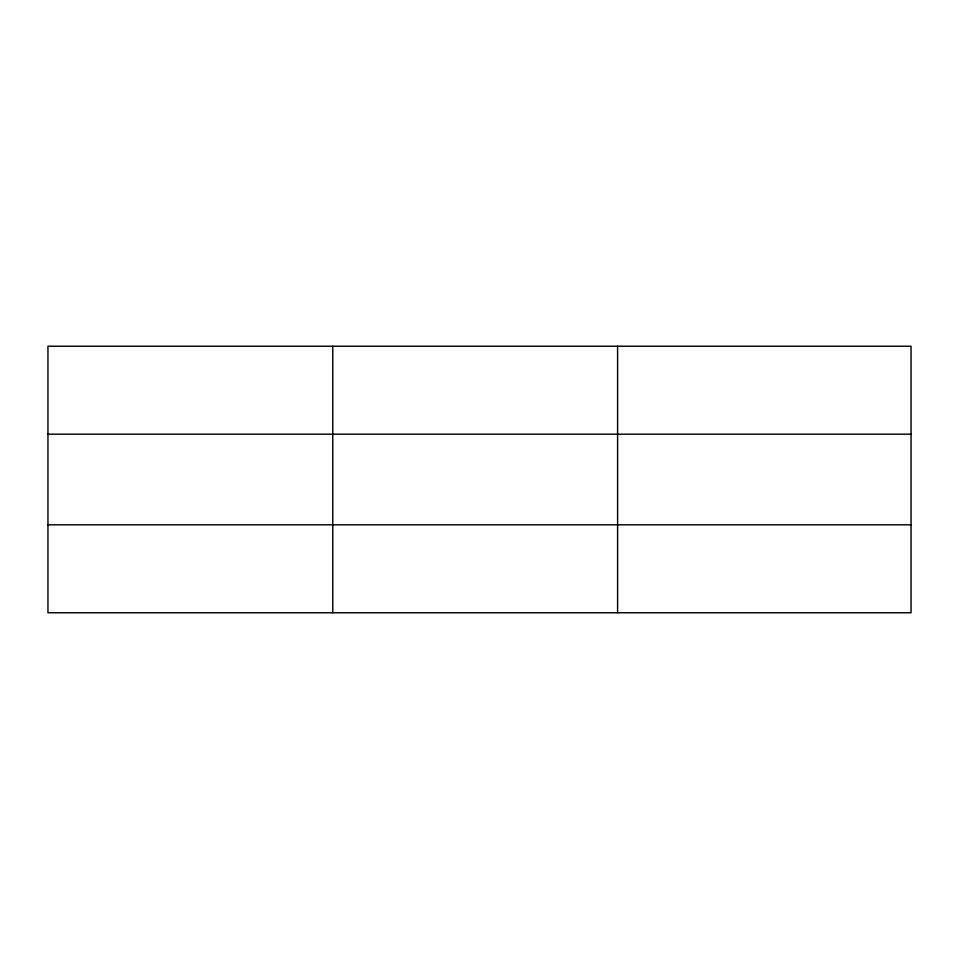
<?xml version="1.0" encoding="UTF-8"?>
<svg xmlns="http://www.w3.org/2000/svg" width="959" height="959" viewBox="0 0 959 959"><rect width="100%" height="100%" fill="white"/><g stroke="black" fill="none" stroke-linecap="round" stroke-linejoin="round"><path stroke-width="1.44" d="M332.773 612.765L332.773 346.235M617.596 612.765L617.596 346.235M911.05 524.813L911.05 612.765L47.95 612.765L47.95 346.235L911.05 346.235L911.05 524.813L47.95 524.813M47.95 434.187L911.05 434.187"/></g></svg>
